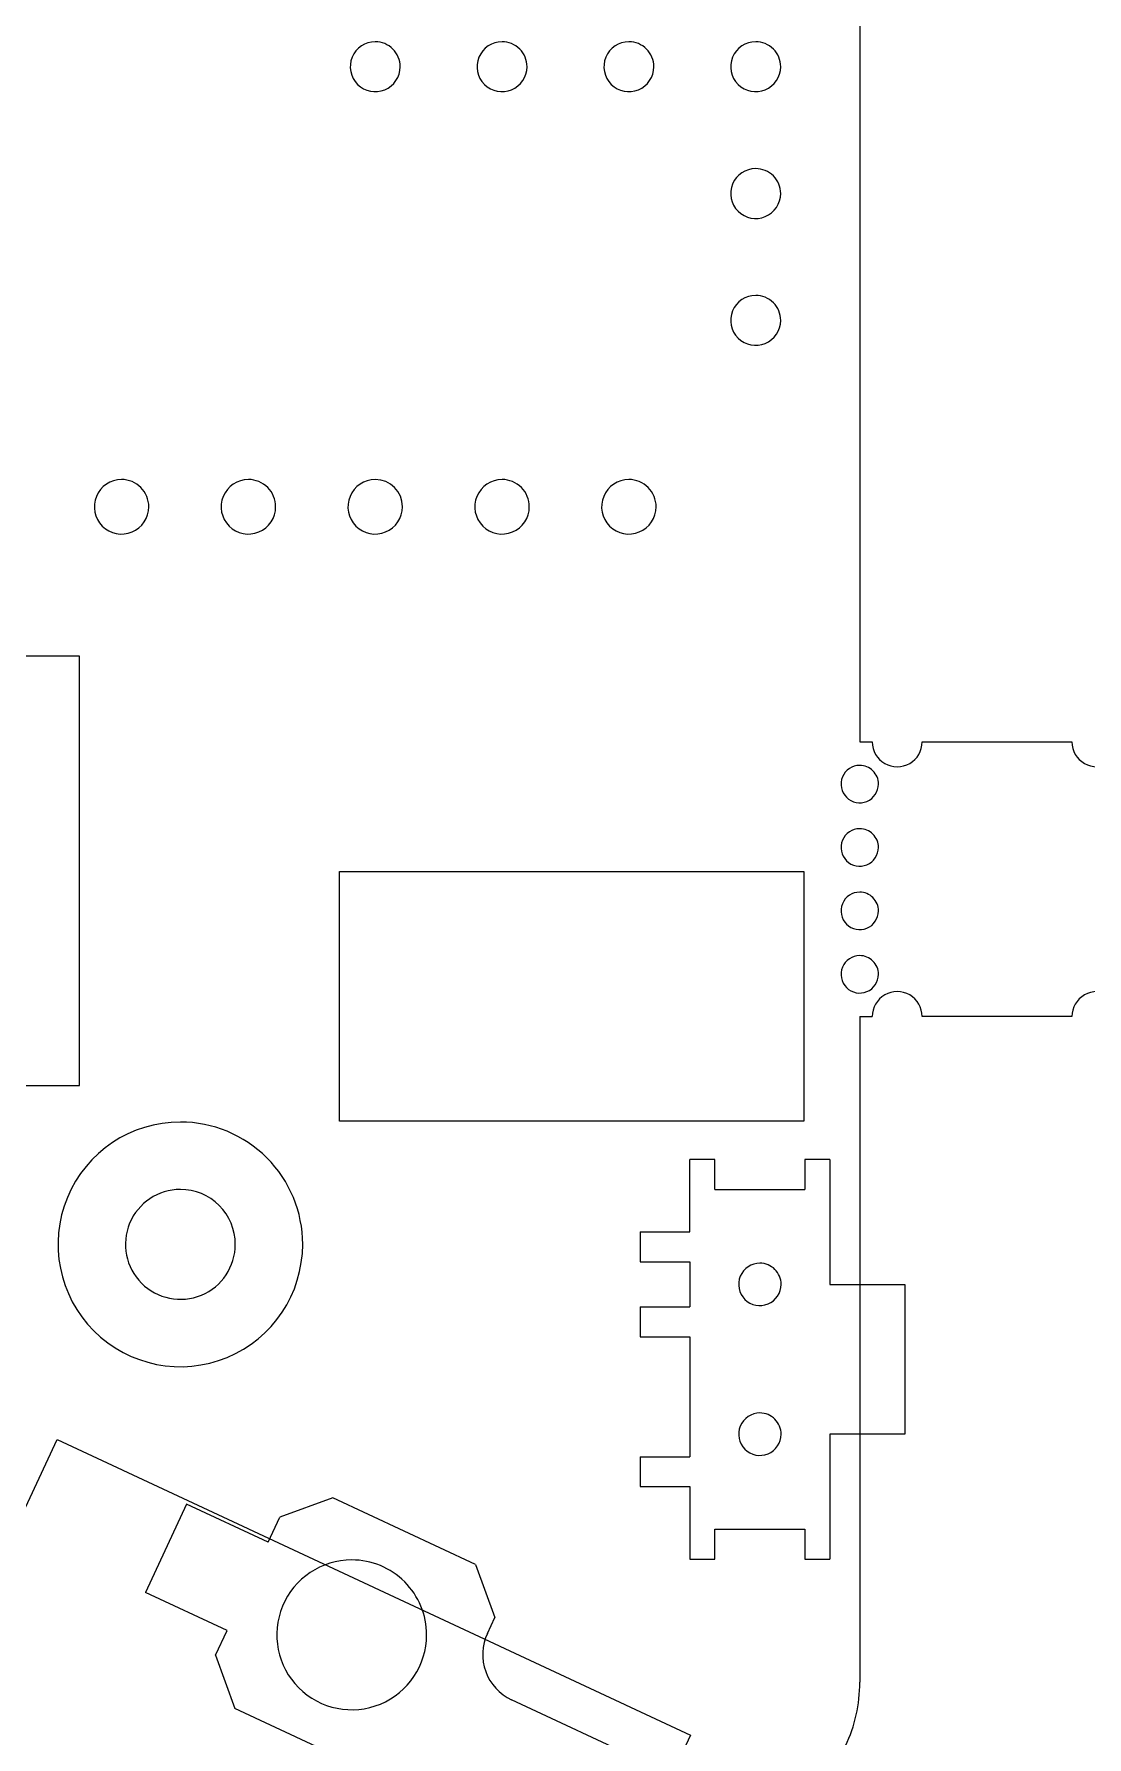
# Model space of a CAD drawing. Header units: millimetres. Extents: x 0 to 277, y 107 to 297.
# Drawn here: x 109.08 to 130.16, y 190.49 to 224.59 of the extents above; entities that cross this region are included whole.
import ezdxf

# ---------------------------------------------------------------- set-up
doc = ezdxf.new("R2010")
doc.units = ezdxf.units.MM
doc.layers.add('Layer_1', color=7, linetype='CONTINUOUS')

msp = doc.modelspace()

# ---------------------------------------------------------------- linework, layer by layer
at = {"layer": 'Layer_1', "color": 7}
for points in [[(125.6114, 250.7141), (125.6114, 210.4141)], [(103.0869, 212.1326), (103.0869, 203.5326), (109.9869, 203.5326)], [(109.9869, 212.1326), (103.0869, 212.1326)], [(109.9869, 203.5326), (109.9869, 212.1326)], [(125.6114, 210.4141), (125.8614, 210.4141)], [(126.8614, 210.4141), (129.8614, 210.4141)], [(115.1914, 207.8198), (124.4914, 207.8198)], [(115.1914, 202.8198), (115.1914, 207.8198)], [(124.4914, 207.8198), (124.4914, 202.8198), (115.1914, 202.8198)], [(125.6114, 204.9141), (125.6114, 191.5824)], [(125.6114, 204.9141), (125.8614, 204.9141)], [(129.8614, 204.9141), (126.8614, 204.9141)], [(122.2114, 200.5998), (122.2114, 202.0498)], [(122.7114, 202.0498), (122.2114, 202.0498)], [(122.7114, 201.4498), (122.7114, 202.0498)], [(124.5114, 202.0498), (124.5114, 201.4498)], [(125.0114, 202.0498), (124.5114, 202.0498)], [(125.0114, 202.0498), (125.0114, 199.5498), (126.5114, 199.5498)], [(122.7114, 201.4498), (124.5114, 201.4498)], [(121.2114, 200.5998), (121.2114, 199.9998)], [(121.2114, 200.5998), (122.2114, 200.5998)], [(121.2114, 199.9998), (122.2114, 199.9998)], [(122.2114, 199.9998), (122.2114, 199.0998)], [(126.5114, 199.5498), (126.5114, 196.5498), (125.0114, 196.5498)], [(121.2114, 199.0998), (121.2114, 198.4998)], [(121.2114, 199.0998), (122.2114, 199.0998)], [(121.2114, 198.4998), (122.2114, 198.4998)], [(122.2114, 198.4998), (122.2114, 196.0998)], [(125.0114, 196.5498), (125.0114, 194.0498)], [(121.2114, 196.0998), (121.2114, 195.4998)], [(121.2114, 196.0998), (122.2114, 196.0998)], [(121.2114, 195.4998), (122.2114, 195.4998)], [(122.2114, 195.4998), (122.2114, 194.0498), (122.7114, 194.0498)], [(112.1295, 195.1503), (111.3054, 193.383)], [(113.7645, 194.3879), (112.1295, 195.1503)], [(115.0601, 195.2734), (113.9969, 194.8864)], [(117.9149, 193.9421), (115.0601, 195.2734)], [(113.7645, 194.3879), (113.9969, 194.8864)], [(122.7114, 194.6498), (124.5114, 194.6498)], [(122.7114, 194.0498), (122.7114, 194.6498)], [(124.5114, 194.6498), (124.5114, 194.0498), (125.0114, 194.0498)], [(117.9149, 193.9421), (118.3019, 192.879)], [(112.9404, 192.6206), (111.3054, 193.383)], [(118.154, 192.5618), (118.3019, 192.879)], [(112.7079, 192.1222), (112.9404, 192.6206)], [(112.7079, 192.1222), (113.0949, 191.059)], [(114.7262, 190.2983), (113.0949, 191.059)], [(121.3566, 189.965), (118.6376, 191.2328)]]:
    msp.add_lwpolyline(points, dxfattribs=at)
for points in [[(115.9077, 224.434102)], [(115.9077, 224.434102)], [(115.9077, 224.434102)], [(118.4477, 224.434102)], [(118.4477, 224.434102)], [(118.4477, 224.434102)], [(120.9877, 224.434102)], [(120.9877, 224.434102)], [(120.9877, 224.434102)], [(123.5277, 224.434102)], [(123.5277, 224.434102)], [(123.5277, 224.434102)], [(123.5277, 221.894101)], [(123.5277, 221.894101)], [(123.5277, 221.894101)], [(123.5277, 219.3541)], [(123.5277, 219.3541)], [(123.5277, 219.3541)], [(110.8277, 215.667702)], [(110.8277, 215.667702)], [(110.8277, 215.667702)], [(113.3677, 215.667702)], [(113.3677, 215.667702)], [(113.3677, 215.667702)], [(115.9077, 215.667702)], [(115.9077, 215.667702)], [(115.9077, 215.667702)], [(118.4477, 215.667702)], [(118.4477, 215.667702)], [(118.4477, 215.667702)], [(120.9877, 215.667702)], [(120.9877, 215.667702)], [(120.9877, 215.667702)], [(125.61141, 209.944096)], [(125.61141, 209.944096)], [(125.61141, 209.944096)], [(125.61141, 208.6741)], [(125.61141, 208.6741)], [(125.61141, 208.6741)], [(125.61141, 207.404103)], [(125.61141, 207.404103)], [(125.61141, 207.404103)], [(125.61141, 206.1341)], [(125.61141, 206.1341)], [(125.61141, 206.1341)], [(112.0051, 202.8016)], [(112.0051, 201.4516)], [(112.0051, 201.4516)], [(112.0051, 201.4516)], [(123.61141, 199.9748)], [(123.61141, 199.9748)], [(123.61141, 199.9748)], [(123.61141, 196.9748)], [(123.61141, 196.9748)], [(123.61141, 196.9748)], [(122.2248, 190.5256), (116.3082, 177.8373), (103.6199, 183.7539), (109.5365, 196.4422)], [(115.4369, 194.0323)], [(115.4369, 194.0323)], [(115.4369, 194.0323)]]:
    msp.add_lwpolyline(points, close=True, dxfattribs=at)
for points in [[(115.9077, 224.434102), (115.705469, 224.434102), (115.523151, 224.312281), (115.44576, 224.125444)], [(115.9077, 224.434102), (115.705469, 224.434102), (115.523151, 224.312281), (115.44576, 224.125444)], [(115.9077, 224.434102), (115.705469, 224.434102), (115.523151, 224.312281), (115.44576, 224.125444)], [(116.261253, 224.287655), (116.167485, 224.381424), (116.040308, 224.434102), (115.9077, 224.434102)], [(116.261253, 224.287655), (116.167485, 224.381424), (116.040308, 224.434102), (115.9077, 224.434102)], [(116.261253, 224.287655), (116.167485, 224.381424), (116.040308, 224.434102), (115.9077, 224.434102)], [(118.4477, 224.434102), (118.245469, 224.434102), (118.063151, 224.312281), (117.98576, 224.125444)], [(118.4477, 224.434102), (118.245469, 224.434102), (118.063151, 224.312281), (117.98576, 224.125444)], [(118.4477, 224.434102), (118.245469, 224.434102), (118.063151, 224.312281), (117.98576, 224.125444)], [(118.801253, 224.287655), (118.707485, 224.381424), (118.580308, 224.434102), (118.4477, 224.434102)], [(118.801253, 224.287655), (118.707485, 224.381424), (118.580308, 224.434102), (118.4477, 224.434102)], [(118.801253, 224.287655), (118.707485, 224.381424), (118.580308, 224.434102), (118.4477, 224.434102)], [(120.9877, 224.434102), (120.785469, 224.434102), (120.603151, 224.312281), (120.52576, 224.125444)], [(120.9877, 224.434102), (120.785469, 224.434102), (120.603151, 224.312281), (120.52576, 224.125444)], [(120.9877, 224.434102), (120.785469, 224.434102), (120.603151, 224.312281), (120.52576, 224.125444)], [(121.341253, 224.287655), (121.247485, 224.381424), (121.120308, 224.434102), (120.9877, 224.434102)], [(121.341253, 224.287655), (121.247485, 224.381424), (121.120308, 224.434102), (120.9877, 224.434102)], [(121.341253, 224.287655), (121.247485, 224.381424), (121.120308, 224.434102), (120.9877, 224.434102)], [(123.5277, 224.434102), (123.325469, 224.434102), (123.143151, 224.312281), (123.06576, 224.125444)], [(123.5277, 224.434102), (123.325469, 224.434102), (123.143151, 224.312281), (123.06576, 224.125444)], [(123.5277, 224.434102), (123.325469, 224.434102), (123.143151, 224.312281), (123.06576, 224.125444)], [(123.881253, 224.287655), (123.787485, 224.381424), (123.660308, 224.434102), (123.5277, 224.434102)], [(123.881253, 224.287655), (123.787485, 224.381424), (123.660308, 224.434102), (123.5277, 224.434102)], [(123.881253, 224.287655), (123.787485, 224.381424), (123.660308, 224.434102), (123.5277, 224.434102)], [(115.44576, 224.125444), (115.36837, 223.938607), (115.411148, 223.723548), (115.554147, 223.580549)], [(115.44576, 224.125444), (115.36837, 223.938607), (115.411148, 223.723548), (115.554147, 223.580549)], [(115.44576, 224.125444), (115.36837, 223.938607), (115.411148, 223.723548), (115.554147, 223.580549)], [(116.4077, 223.934102), (116.4077, 224.06671), (116.355022, 224.193887), (116.261253, 224.287655)], [(116.4077, 223.934102), (116.4077, 224.06671), (116.355022, 224.193887), (116.261253, 224.287655)], [(116.4077, 223.934102), (116.4077, 224.06671), (116.355022, 224.193887), (116.261253, 224.287655)], [(117.98576, 224.125444), (117.90837, 223.938607), (117.951148, 223.723548), (118.094147, 223.580549)], [(117.98576, 224.125444), (117.90837, 223.938607), (117.951148, 223.723548), (118.094147, 223.580549)], [(117.98576, 224.125444), (117.90837, 223.938607), (117.951148, 223.723548), (118.094147, 223.580549)], [(118.9477, 223.934102), (118.9477, 224.06671), (118.895022, 224.193887), (118.801253, 224.287655)], [(118.9477, 223.934102), (118.9477, 224.06671), (118.895022, 224.193887), (118.801253, 224.287655)], [(118.9477, 223.934102), (118.9477, 224.06671), (118.895022, 224.193887), (118.801253, 224.287655)], [(120.52576, 224.125444), (120.44837, 223.938607), (120.491148, 223.723548), (120.634147, 223.580549)], [(120.52576, 224.125444), (120.44837, 223.938607), (120.491148, 223.723548), (120.634147, 223.580549)], [(120.52576, 224.125444), (120.44837, 223.938607), (120.491148, 223.723548), (120.634147, 223.580549)], [(121.4877, 223.934102), (121.4877, 224.06671), (121.435022, 224.193887), (121.341253, 224.287655)], [(121.4877, 223.934102), (121.4877, 224.06671), (121.435022, 224.193887), (121.341253, 224.287655)], [(121.4877, 223.934102), (121.4877, 224.06671), (121.435022, 224.193887), (121.341253, 224.287655)], [(123.06576, 224.125444), (122.98837, 223.938607), (123.031148, 223.723548), (123.174147, 223.580549)], [(123.06576, 224.125444), (122.98837, 223.938607), (123.031148, 223.723548), (123.174147, 223.580549)], [(123.06576, 224.125444), (122.98837, 223.938607), (123.031148, 223.723548), (123.174147, 223.580549)], [(124.0277, 223.934102), (124.0277, 224.06671), (123.975022, 224.193887), (123.881253, 224.287655)], [(124.0277, 223.934102), (124.0277, 224.06671), (123.975022, 224.193887), (123.881253, 224.287655)], [(124.0277, 223.934102), (124.0277, 224.06671), (123.975022, 224.193887), (123.881253, 224.287655)], [(116.099042, 223.472162), (116.285879, 223.549553), (116.4077, 223.731871), (116.4077, 223.934102)], [(116.099042, 223.472162), (116.285879, 223.549553), (116.4077, 223.731871), (116.4077, 223.934102)], [(116.099042, 223.472162), (116.285879, 223.549553), (116.4077, 223.731871), (116.4077, 223.934102)], [(118.639042, 223.472162), (118.825879, 223.549553), (118.9477, 223.731871), (118.9477, 223.934102)], [(118.639042, 223.472162), (118.825879, 223.549553), (118.9477, 223.731871), (118.9477, 223.934102)], [(118.639042, 223.472162), (118.825879, 223.549553), (118.9477, 223.731871), (118.9477, 223.934102)], [(121.179042, 223.472162), (121.365879, 223.549553), (121.4877, 223.731871), (121.4877, 223.934102)], [(121.179042, 223.472162), (121.365879, 223.549553), (121.4877, 223.731871), (121.4877, 223.934102)], [(121.179042, 223.472162), (121.365879, 223.549553), (121.4877, 223.731871), (121.4877, 223.934102)], [(123.719042, 223.472162), (123.905879, 223.549553), (124.0277, 223.731871), (124.0277, 223.934102)], [(123.719042, 223.472162), (123.905879, 223.549553), (124.0277, 223.731871), (124.0277, 223.934102)], [(123.719042, 223.472162), (123.905879, 223.549553), (124.0277, 223.731871), (124.0277, 223.934102)], [(115.554147, 223.580549), (115.697146, 223.43755), (115.912205, 223.394772), (116.099042, 223.472162)], [(115.554147, 223.580549), (115.697146, 223.43755), (115.912205, 223.394772), (116.099042, 223.472162)], [(115.554147, 223.580549), (115.697146, 223.43755), (115.912205, 223.394772), (116.099042, 223.472162)], [(118.094147, 223.580549), (118.237146, 223.43755), (118.452205, 223.394772), (118.639042, 223.472162)], [(118.094147, 223.580549), (118.237146, 223.43755), (118.452205, 223.394772), (118.639042, 223.472162)], [(118.094147, 223.580549), (118.237146, 223.43755), (118.452205, 223.394772), (118.639042, 223.472162)], [(120.634147, 223.580549), (120.777146, 223.43755), (120.992205, 223.394772), (121.179042, 223.472162)], [(120.634147, 223.580549), (120.777146, 223.43755), (120.992205, 223.394772), (121.179042, 223.472162)], [(120.634147, 223.580549), (120.777146, 223.43755), (120.992205, 223.394772), (121.179042, 223.472162)], [(123.174147, 223.580549), (123.317146, 223.43755), (123.532205, 223.394772), (123.719042, 223.472162)], [(123.174147, 223.580549), (123.317146, 223.43755), (123.532205, 223.394772), (123.719042, 223.472162)], [(123.174147, 223.580549), (123.317146, 223.43755), (123.532205, 223.394772), (123.719042, 223.472162)], [(123.5277, 221.894101), (123.325469, 221.894101), (123.143151, 221.77228), (123.06576, 221.585443)], [(123.5277, 221.894101), (123.325469, 221.894101), (123.143151, 221.77228), (123.06576, 221.585443)], [(123.5277, 221.894101), (123.325469, 221.894101), (123.143151, 221.77228), (123.06576, 221.585443)], [(123.881253, 221.747654), (123.787485, 221.841423), (123.660308, 221.894101), (123.5277, 221.894101)], [(123.881253, 221.747654), (123.787485, 221.841423), (123.660308, 221.894101), (123.5277, 221.894101)], [(123.881253, 221.747654), (123.787485, 221.841423), (123.660308, 221.894101), (123.5277, 221.894101)], [(124.0277, 221.394101), (124.0277, 221.526709), (123.975022, 221.653886), (123.881253, 221.747654)], [(124.0277, 221.394101), (124.0277, 221.526709), (123.975022, 221.653886), (123.881253, 221.747654)], [(124.0277, 221.394101), (124.0277, 221.526709), (123.975022, 221.653886), (123.881253, 221.747654)], [(123.06576, 221.585443), (122.98837, 221.398606), (123.031148, 221.183547), (123.174147, 221.040548)], [(123.06576, 221.585443), (122.98837, 221.398606), (123.031148, 221.183547), (123.174147, 221.040548)], [(123.06576, 221.585443), (122.98837, 221.398606), (123.031148, 221.183547), (123.174147, 221.040548)], [(123.719042, 220.932161), (123.905879, 221.009552), (124.0277, 221.19187), (124.0277, 221.394101)], [(123.719042, 220.932161), (123.905879, 221.009552), (124.0277, 221.19187), (124.0277, 221.394101)], [(123.719042, 220.932161), (123.905879, 221.009552), (124.0277, 221.19187), (124.0277, 221.394101)], [(123.174147, 221.040548), (123.317146, 220.897549), (123.532205, 220.854771), (123.719042, 220.932161)], [(123.174147, 221.040548), (123.317146, 220.897549), (123.532205, 220.854771), (123.719042, 220.932161)], [(123.174147, 221.040548), (123.317146, 220.897549), (123.532205, 220.854771), (123.719042, 220.932161)], [(123.5277, 219.3541), (123.325469, 219.3541), (123.143151, 219.232279), (123.06576, 219.045442)], [(123.5277, 219.3541), (123.325469, 219.3541), (123.143151, 219.232279), (123.06576, 219.045442)], [(123.5277, 219.3541), (123.325469, 219.3541), (123.143151, 219.232279), (123.06576, 219.045442)], [(123.881253, 219.207653), (123.787485, 219.301422), (123.660308, 219.3541), (123.5277, 219.3541)], [(123.881253, 219.207653), (123.787485, 219.301422), (123.660308, 219.3541), (123.5277, 219.3541)], [(123.881253, 219.207653), (123.787485, 219.301422), (123.660308, 219.3541), (123.5277, 219.3541)], [(123.06576, 219.045442), (122.98837, 218.858605), (123.031148, 218.643546), (123.174147, 218.500547)], [(123.06576, 219.045442), (122.98837, 218.858605), (123.031148, 218.643546), (123.174147, 218.500547)], [(123.06576, 219.045442), (122.98837, 218.858605), (123.031148, 218.643546), (123.174147, 218.500547)], [(124.0277, 218.8541), (124.0277, 218.986708), (123.975022, 219.113885), (123.881253, 219.207653)], [(124.0277, 218.8541), (124.0277, 218.986708), (123.975022, 219.113885), (123.881253, 219.207653)], [(124.0277, 218.8541), (124.0277, 218.986708), (123.975022, 219.113885), (123.881253, 219.207653)], [(123.719042, 218.39216), (123.905879, 218.469551), (124.0277, 218.651869), (124.0277, 218.8541)], [(123.719042, 218.39216), (123.905879, 218.469551), (124.0277, 218.651869), (124.0277, 218.8541)], [(123.719042, 218.39216), (123.905879, 218.469551), (124.0277, 218.651869), (124.0277, 218.8541)], [(123.174147, 218.500547), (123.317146, 218.357548), (123.532205, 218.31477), (123.719042, 218.39216)], [(123.174147, 218.500547), (123.317146, 218.357548), (123.532205, 218.31477), (123.719042, 218.39216)], [(123.174147, 218.500547), (123.317146, 218.357548), (123.532205, 218.31477), (123.719042, 218.39216)], [(110.8277, 215.667702), (110.606823, 215.667702), (110.407695, 215.534649), (110.323169, 215.330585)], [(110.8277, 215.667702), (110.606823, 215.667702), (110.407695, 215.534649), (110.323169, 215.330585)], [(110.8277, 215.667702), (110.606823, 215.667702), (110.407695, 215.534649), (110.323169, 215.330585)], [(111.213851, 215.507753), (111.111437, 215.610167), (110.972535, 215.667702), (110.8277, 215.667702)], [(111.213851, 215.507753), (111.111437, 215.610167), (110.972535, 215.667702), (110.8277, 215.667702)], [(111.213851, 215.507753), (111.111437, 215.610167), (110.972535, 215.667702), (110.8277, 215.667702)], [(113.3677, 215.667702), (113.146823, 215.667702), (112.947695, 215.534649), (112.863169, 215.330585)], [(113.3677, 215.667702), (113.146823, 215.667702), (112.947695, 215.534649), (112.863169, 215.330585)], [(113.3677, 215.667702), (113.146823, 215.667702), (112.947695, 215.534649), (112.863169, 215.330585)], [(113.753851, 215.507753), (113.651437, 215.610167), (113.512535, 215.667702), (113.3677, 215.667702)], [(113.753851, 215.507753), (113.651437, 215.610167), (113.512535, 215.667702), (113.3677, 215.667702)], [(113.753851, 215.507753), (113.651437, 215.610167), (113.512535, 215.667702), (113.3677, 215.667702)], [(115.9077, 215.667702), (115.686823, 215.667702), (115.487695, 215.534649), (115.403169, 215.330585)], [(115.9077, 215.667702), (115.686823, 215.667702), (115.487695, 215.534649), (115.403169, 215.330585)], [(115.9077, 215.667702), (115.686823, 215.667702), (115.487695, 215.534649), (115.403169, 215.330585)], [(116.4538, 215.121602), (116.4538, 215.423205), (116.209303, 215.667702), (115.9077, 215.667702)], [(116.4538, 215.121602), (116.4538, 215.423205), (116.209303, 215.667702), (115.9077, 215.667702)], [(116.4538, 215.121602), (116.4538, 215.423205), (116.209303, 215.667702), (115.9077, 215.667702)], [(118.4477, 215.667702), (118.226823, 215.667702), (118.027695, 215.534649), (117.943169, 215.330585)], [(118.4477, 215.667702), (118.226823, 215.667702), (118.027695, 215.534649), (117.943169, 215.330585)], [(118.4477, 215.667702), (118.226823, 215.667702), (118.027695, 215.534649), (117.943169, 215.330585)], [(118.833851, 215.507753), (118.731437, 215.610167), (118.592535, 215.667702), (118.4477, 215.667702)], [(118.833851, 215.507753), (118.731437, 215.610167), (118.592535, 215.667702), (118.4477, 215.667702)], [(118.833851, 215.507753), (118.731437, 215.610167), (118.592535, 215.667702), (118.4477, 215.667702)], [(120.9877, 215.667702), (120.766823, 215.667702), (120.567695, 215.534649), (120.483169, 215.330585)], [(120.9877, 215.667702), (120.766823, 215.667702), (120.567695, 215.534649), (120.483169, 215.330585)], [(120.9877, 215.667702), (120.766823, 215.667702), (120.567695, 215.534649), (120.483169, 215.330585)], [(121.373851, 215.507753), (121.271437, 215.610167), (121.132535, 215.667702), (120.9877, 215.667702)], [(121.373851, 215.507753), (121.271437, 215.610167), (121.132535, 215.667702), (120.9877, 215.667702)], [(121.373851, 215.507753), (121.271437, 215.610167), (121.132535, 215.667702), (120.9877, 215.667702)], [(110.323169, 215.330585), (110.238643, 215.126522), (110.285365, 214.891634), (110.441549, 214.735451)], [(110.323169, 215.330585), (110.238643, 215.126522), (110.285365, 214.891634), (110.441549, 214.735451)], [(110.323169, 215.330585), (110.238643, 215.126522), (110.285365, 214.891634), (110.441549, 214.735451)], [(111.3738, 215.121602), (111.3738, 215.266437), (111.316265, 215.405339), (111.213851, 215.507753)], [(111.3738, 215.121602), (111.3738, 215.266437), (111.316265, 215.405339), (111.213851, 215.507753)], [(111.3738, 215.121602), (111.3738, 215.266437), (111.316265, 215.405339), (111.213851, 215.507753)], [(112.863169, 215.330585), (112.778643, 215.126522), (112.825365, 214.891634), (112.981549, 214.735451)], [(112.863169, 215.330585), (112.778643, 215.126522), (112.825365, 214.891634), (112.981549, 214.735451)], [(112.863169, 215.330585), (112.778643, 215.126522), (112.825365, 214.891634), (112.981549, 214.735451)], [(113.9138, 215.121602), (113.9138, 215.266437), (113.856265, 215.405339), (113.753851, 215.507753)], [(113.9138, 215.121602), (113.9138, 215.266437), (113.856265, 215.405339), (113.753851, 215.507753)], [(113.9138, 215.121602), (113.9138, 215.266437), (113.856265, 215.405339), (113.753851, 215.507753)], [(115.403169, 215.330585), (115.318643, 215.126522), (115.365365, 214.891634), (115.521549, 214.735451)], [(115.403169, 215.330585), (115.318643, 215.126522), (115.365365, 214.891634), (115.521549, 214.735451)], [(115.403169, 215.330585), (115.318643, 215.126522), (115.365365, 214.891634), (115.521549, 214.735451)], [(117.943169, 215.330585), (117.858643, 215.126522), (117.905365, 214.891634), (118.061549, 214.735451)], [(117.943169, 215.330585), (117.858643, 215.126522), (117.905365, 214.891634), (118.061549, 214.735451)], [(117.943169, 215.330585), (117.858643, 215.126522), (117.905365, 214.891634), (118.061549, 214.735451)], [(118.9938, 215.121602), (118.9938, 215.266437), (118.936265, 215.405339), (118.833851, 215.507753)], [(118.9938, 215.121602), (118.9938, 215.266437), (118.936265, 215.405339), (118.833851, 215.507753)], [(118.9938, 215.121602), (118.9938, 215.266437), (118.936265, 215.405339), (118.833851, 215.507753)], [(120.483169, 215.330585), (120.398643, 215.126522), (120.445365, 214.891634), (120.601549, 214.735451)], [(120.483169, 215.330585), (120.398643, 215.126522), (120.445365, 214.891634), (120.601549, 214.735451)], [(120.483169, 215.330585), (120.398643, 215.126522), (120.445365, 214.891634), (120.601549, 214.735451)], [(121.5338, 215.121602), (121.5338, 215.266437), (121.476265, 215.405339), (121.373851, 215.507753)], [(121.5338, 215.121602), (121.5338, 215.266437), (121.476265, 215.405339), (121.373851, 215.507753)], [(121.5338, 215.121602), (121.5338, 215.266437), (121.476265, 215.405339), (121.373851, 215.507753)], [(111.036683, 214.617071), (111.240747, 214.701597), (111.3738, 214.900725), (111.3738, 215.121602)], [(111.036683, 214.617071), (111.240747, 214.701597), (111.3738, 214.900725), (111.3738, 215.121602)], [(111.036683, 214.617071), (111.240747, 214.701597), (111.3738, 214.900725), (111.3738, 215.121602)], [(113.576683, 214.617071), (113.780747, 214.701597), (113.9138, 214.900725), (113.9138, 215.121602)], [(113.576683, 214.617071), (113.780747, 214.701597), (113.9138, 214.900725), (113.9138, 215.121602)], [(113.576683, 214.617071), (113.780747, 214.701597), (113.9138, 214.900725), (113.9138, 215.121602)], [(116.116683, 214.617071), (116.320747, 214.701597), (116.4538, 214.900725), (116.4538, 215.121602)], [(116.116683, 214.617071), (116.320747, 214.701597), (116.4538, 214.900725), (116.4538, 215.121602)], [(116.116683, 214.617071), (116.320747, 214.701597), (116.4538, 214.900725), (116.4538, 215.121602)], [(118.656683, 214.617071), (118.860747, 214.701597), (118.9938, 214.900725), (118.9938, 215.121602)], [(118.656683, 214.617071), (118.860747, 214.701597), (118.9938, 214.900725), (118.9938, 215.121602)], [(118.656683, 214.617071), (118.860747, 214.701597), (118.9938, 214.900725), (118.9938, 215.121602)], [(121.196683, 214.617071), (121.400747, 214.701597), (121.5338, 214.900725), (121.5338, 215.121602)], [(121.196683, 214.617071), (121.400747, 214.701597), (121.5338, 214.900725), (121.5338, 215.121602)], [(121.196683, 214.617071), (121.400747, 214.701597), (121.5338, 214.900725), (121.5338, 215.121602)], [(110.441549, 214.735451), (110.597732, 214.579267), (110.83262, 214.532545), (111.036683, 214.617071)], [(110.441549, 214.735451), (110.597732, 214.579267), (110.83262, 214.532545), (111.036683, 214.617071)], [(110.441549, 214.735451), (110.597732, 214.579267), (110.83262, 214.532545), (111.036683, 214.617071)], [(112.981549, 214.735451), (113.137732, 214.579267), (113.37262, 214.532545), (113.576683, 214.617071)], [(112.981549, 214.735451), (113.137732, 214.579267), (113.37262, 214.532545), (113.576683, 214.617071)], [(112.981549, 214.735451), (113.137732, 214.579267), (113.37262, 214.532545), (113.576683, 214.617071)], [(115.521549, 214.735451), (115.677732, 214.579267), (115.91262, 214.532545), (116.116683, 214.617071)], [(115.521549, 214.735451), (115.677732, 214.579267), (115.91262, 214.532545), (116.116683, 214.617071)], [(115.521549, 214.735451), (115.677732, 214.579267), (115.91262, 214.532545), (116.116683, 214.617071)], [(118.061549, 214.735451), (118.217732, 214.579267), (118.45262, 214.532545), (118.656683, 214.617071)], [(118.061549, 214.735451), (118.217732, 214.579267), (118.45262, 214.532545), (118.656683, 214.617071)], [(118.061549, 214.735451), (118.217732, 214.579267), (118.45262, 214.532545), (118.656683, 214.617071)], [(120.601549, 214.735451), (120.757732, 214.579267), (120.99262, 214.532545), (121.196683, 214.617071)], [(120.601549, 214.735451), (120.757732, 214.579267), (120.99262, 214.532545), (121.196683, 214.617071)], [(120.601549, 214.735451), (120.757732, 214.579267), (120.99262, 214.532545), (121.196683, 214.617071)], [(125.8614, 210.4141), (125.8614, 210.235467), (125.956699, 210.070404), (126.1114, 209.981087)], [(126.6114, 209.981087), (126.766101, 210.070404), (126.8614, 210.235467), (126.8614, 210.4141)], [(129.8614, 210.4141), (129.8614, 210.235467), (129.956699, 210.070404), (130.1114, 209.981087)], [(125.61141, 209.944096), (125.459737, 209.944096), (125.322998, 209.85273), (125.264955, 209.712602)], [(125.61141, 209.944096), (125.459737, 209.944096), (125.322998, 209.85273), (125.264955, 209.712602)], [(125.61141, 209.944096), (125.459737, 209.944096), (125.322998, 209.85273), (125.264955, 209.712602)], [(125.876575, 209.834261), (125.806249, 209.904587), (125.710866, 209.944096), (125.61141, 209.944096)], [(125.876575, 209.834261), (125.806249, 209.904587), (125.710866, 209.944096), (125.61141, 209.944096)], [(125.876575, 209.834261), (125.806249, 209.904587), (125.710866, 209.944096), (125.61141, 209.944096)], [(125.98641, 209.569096), (125.98641, 209.668552), (125.946901, 209.763935), (125.876575, 209.834261)], [(125.98641, 209.569096), (125.98641, 209.668552), (125.946901, 209.763935), (125.876575, 209.834261)], [(125.98641, 209.569096), (125.98641, 209.668552), (125.946901, 209.763935), (125.876575, 209.834261)], [(126.1114, 209.981087), (126.266101, 209.891771), (126.456699, 209.891771), (126.6114, 209.981087)], [(130.1114, 209.981087), (130.266101, 209.891771), (130.456699, 209.891771), (130.6114, 209.981087)], [(125.264955, 209.712602), (125.206912, 209.572474), (125.238996, 209.41118), (125.346245, 209.303931)], [(125.264955, 209.712602), (125.206912, 209.572474), (125.238996, 209.41118), (125.346245, 209.303931)], [(125.264955, 209.712602), (125.206912, 209.572474), (125.238996, 209.41118), (125.346245, 209.303931)], [(125.754916, 209.222641), (125.895044, 209.280684), (125.98641, 209.417423), (125.98641, 209.569096)], [(125.754916, 209.222641), (125.895044, 209.280684), (125.98641, 209.417423), (125.98641, 209.569096)], [(125.754916, 209.222641), (125.895044, 209.280684), (125.98641, 209.417423), (125.98641, 209.569096)], [(125.346245, 209.303931), (125.453494, 209.196682), (125.614788, 209.164598), (125.754916, 209.222641)], [(125.346245, 209.303931), (125.453494, 209.196682), (125.614788, 209.164598), (125.754916, 209.222641)], [(125.346245, 209.303931), (125.453494, 209.196682), (125.614788, 209.164598), (125.754916, 209.222641)], [(125.264955, 208.442606), (125.206912, 208.302478), (125.238996, 208.141184), (125.346245, 208.033935)], [(125.264955, 208.442606), (125.206912, 208.302478), (125.238996, 208.141184), (125.346245, 208.033935)], [(125.264955, 208.442606), (125.206912, 208.302478), (125.238996, 208.141184), (125.346245, 208.033935)], [(125.61141, 208.6741), (125.459737, 208.6741), (125.322998, 208.582734), (125.264955, 208.442606)], [(125.61141, 208.6741), (125.459737, 208.6741), (125.322998, 208.582734), (125.264955, 208.442606)], [(125.61141, 208.6741), (125.459737, 208.6741), (125.322998, 208.582734), (125.264955, 208.442606)], [(125.876575, 208.564265), (125.806249, 208.634591), (125.710866, 208.6741), (125.61141, 208.6741)], [(125.876575, 208.564265), (125.806249, 208.634591), (125.710866, 208.6741), (125.61141, 208.6741)], [(125.876575, 208.564265), (125.806249, 208.634591), (125.710866, 208.6741), (125.61141, 208.6741)], [(125.98641, 208.2991), (125.98641, 208.398556), (125.946901, 208.493939), (125.876575, 208.564265)], [(125.98641, 208.2991), (125.98641, 208.398556), (125.946901, 208.493939), (125.876575, 208.564265)], [(125.98641, 208.2991), (125.98641, 208.398556), (125.946901, 208.493939), (125.876575, 208.564265)], [(125.346245, 208.033935), (125.453494, 207.926686), (125.614788, 207.894602), (125.754916, 207.952645)], [(125.346245, 208.033935), (125.453494, 207.926686), (125.614788, 207.894602), (125.754916, 207.952645)], [(125.346245, 208.033935), (125.453494, 207.926686), (125.614788, 207.894602), (125.754916, 207.952645)], [(125.754916, 207.952645), (125.895044, 208.010688), (125.98641, 208.147427), (125.98641, 208.2991)], [(125.754916, 207.952645), (125.895044, 208.010688), (125.98641, 208.147427), (125.98641, 208.2991)], [(125.754916, 207.952645), (125.895044, 208.010688), (125.98641, 208.147427), (125.98641, 208.2991)], [(125.61141, 207.404103), (125.459737, 207.404103), (125.322998, 207.312737), (125.264955, 207.172609)], [(125.61141, 207.404103), (125.459737, 207.404103), (125.322998, 207.312737), (125.264955, 207.172609)], [(125.61141, 207.404103), (125.459737, 207.404103), (125.322998, 207.312737), (125.264955, 207.172609)], [(125.876575, 207.294268), (125.806249, 207.364594), (125.710866, 207.404103), (125.61141, 207.404103)], [(125.876575, 207.294268), (125.806249, 207.364594), (125.710866, 207.404103), (125.61141, 207.404103)], [(125.876575, 207.294268), (125.806249, 207.364594), (125.710866, 207.404103), (125.61141, 207.404103)], [(125.264955, 207.172609), (125.206912, 207.032481), (125.238996, 206.871187), (125.346245, 206.763938)], [(125.264955, 207.172609), (125.206912, 207.032481), (125.238996, 206.871187), (125.346245, 206.763938)], [(125.264955, 207.172609), (125.206912, 207.032481), (125.238996, 206.871187), (125.346245, 206.763938)], [(125.754916, 206.682648), (125.895044, 206.740691), (125.98641, 206.87743), (125.98641, 207.029103)], [(125.754916, 206.682648), (125.895044, 206.740691), (125.98641, 206.87743), (125.98641, 207.029103)], [(125.754916, 206.682648), (125.895044, 206.740691), (125.98641, 206.87743), (125.98641, 207.029103)], [(125.98641, 207.029103), (125.98641, 207.128559), (125.946901, 207.223942), (125.876575, 207.294268)], [(125.98641, 207.029103), (125.98641, 207.128559), (125.946901, 207.223942), (125.876575, 207.294268)], [(125.98641, 207.029103), (125.98641, 207.128559), (125.946901, 207.223942), (125.876575, 207.294268)], [(125.346245, 206.763938), (125.453494, 206.656689), (125.614788, 206.624605), (125.754916, 206.682648)], [(125.346245, 206.763938), (125.453494, 206.656689), (125.614788, 206.624605), (125.754916, 206.682648)], [(125.346245, 206.763938), (125.453494, 206.656689), (125.614788, 206.624605), (125.754916, 206.682648)], [(125.61141, 206.1341), (125.459737, 206.1341), (125.322998, 206.042734), (125.264955, 205.902606)], [(125.61141, 206.1341), (125.459737, 206.1341), (125.322998, 206.042734), (125.264955, 205.902606)], [(125.61141, 206.1341), (125.459737, 206.1341), (125.322998, 206.042734), (125.264955, 205.902606)], [(125.876575, 206.024265), (125.806249, 206.094591), (125.710866, 206.1341), (125.61141, 206.1341)], [(125.876575, 206.024265), (125.806249, 206.094591), (125.710866, 206.1341), (125.61141, 206.1341)], [(125.876575, 206.024265), (125.806249, 206.094591), (125.710866, 206.1341), (125.61141, 206.1341)], [(125.98641, 205.7591), (125.98641, 205.858556), (125.946901, 205.953939), (125.876575, 206.024265)], [(125.98641, 205.7591), (125.98641, 205.858556), (125.946901, 205.953939), (125.876575, 206.024265)], [(125.98641, 205.7591), (125.98641, 205.858556), (125.946901, 205.953939), (125.876575, 206.024265)], [(125.264955, 205.902606), (125.206912, 205.762478), (125.238996, 205.601184), (125.346245, 205.493935)], [(125.264955, 205.902606), (125.206912, 205.762478), (125.238996, 205.601184), (125.346245, 205.493935)], [(125.264955, 205.902606), (125.206912, 205.762478), (125.238996, 205.601184), (125.346245, 205.493935)], [(125.754916, 205.412645), (125.895044, 205.470688), (125.98641, 205.607427), (125.98641, 205.7591)], [(125.754916, 205.412645), (125.895044, 205.470688), (125.98641, 205.607427), (125.98641, 205.7591)], [(125.754916, 205.412645), (125.895044, 205.470688), (125.98641, 205.607427), (125.98641, 205.7591)], [(125.346245, 205.493935), (125.453494, 205.386686), (125.614788, 205.354602), (125.754916, 205.412645)], [(125.346245, 205.493935), (125.453494, 205.386686), (125.614788, 205.354602), (125.754916, 205.412645)], [(125.346245, 205.493935), (125.453494, 205.386686), (125.614788, 205.354602), (125.754916, 205.412645)], [(126.1114, 205.347113), (125.956699, 205.257796), (125.8614, 205.092733), (125.8614, 204.9141)], [(126.6114, 205.347113), (126.456699, 205.436429), (126.266101, 205.436429), (126.1114, 205.347113)], [(126.8614, 204.9141), (126.8614, 205.092733), (126.766101, 205.257796), (126.6114, 205.347113)], [(130.1114, 205.347113), (129.956699, 205.257796), (129.8614, 205.092733), (129.8614, 204.9141)], [(130.6114, 205.347113), (130.456699, 205.436429), (130.266101, 205.436429), (130.1114, 205.347113)], [(112.0051, 202.8016), (111.014168, 202.8016), (110.120809, 202.204677), (109.741595, 201.289174)], [(113.737512, 202.084012), (113.278047, 202.543476), (112.65488, 202.8016), (112.0051, 202.8016)], [(114.4551, 200.3516), (114.4551, 201.00138), (114.196976, 201.624547), (113.737512, 202.084012)], [(109.741595, 201.289174), (109.362382, 200.373672), (109.571993, 199.319883), (110.272688, 198.619188)], [(112.0051, 201.4516), (111.560192, 201.4516), (111.159092, 201.183594), (110.988833, 200.772552)], [(112.0051, 201.4516), (111.560192, 201.4516), (111.159092, 201.183594), (110.988833, 200.772552)], [(112.0051, 201.4516), (111.560192, 201.4516), (111.159092, 201.183594), (110.988833, 200.772552)], [(112.782917, 201.129417), (112.576627, 201.335707), (112.296838, 201.4516), (112.0051, 201.4516)], [(112.782917, 201.129417), (112.576627, 201.335707), (112.296838, 201.4516), (112.0051, 201.4516)], [(112.782917, 201.129417), (112.576627, 201.335707), (112.296838, 201.4516), (112.0051, 201.4516)], [(113.1051, 200.3516), (113.1051, 200.643338), (112.989207, 200.923127), (112.782917, 201.129417)], [(113.1051, 200.3516), (113.1051, 200.643338), (112.989207, 200.923127), (112.782917, 201.129417)], [(113.1051, 200.3516), (113.1051, 200.643338), (112.989207, 200.923127), (112.782917, 201.129417)], [(110.988833, 200.772552), (110.818573, 200.36151), (110.912685, 199.88838), (111.227283, 199.573783)], [(110.988833, 200.772552), (110.818573, 200.36151), (110.912685, 199.88838), (111.227283, 199.573783)], [(110.988833, 200.772552), (110.818573, 200.36151), (110.912685, 199.88838), (111.227283, 199.573783)], [(112.426052, 199.335333), (112.837094, 199.505592), (113.1051, 199.906692), (113.1051, 200.3516)], [(112.426052, 199.335333), (112.837094, 199.505592), (113.1051, 199.906692), (113.1051, 200.3516)], [(112.426052, 199.335333), (112.837094, 199.505592), (113.1051, 199.906692), (113.1051, 200.3516)], [(112.942674, 198.088095), (113.858177, 198.467309), (114.4551, 199.360668), (114.4551, 200.3516)], [(123.61141, 199.9748), (123.439514, 199.9748), (123.284543, 199.871252), (123.218761, 199.71244)], [(123.61141, 199.9748), (123.439514, 199.9748), (123.284543, 199.871252), (123.218761, 199.71244)], [(123.61141, 199.9748), (123.439514, 199.9748), (123.284543, 199.871252), (123.218761, 199.71244)], [(123.91193, 199.85032), (123.832227, 199.930023), (123.724127, 199.9748), (123.61141, 199.9748)], [(123.91193, 199.85032), (123.832227, 199.930023), (123.724127, 199.9748), (123.61141, 199.9748)], [(123.91193, 199.85032), (123.832227, 199.930023), (123.724127, 199.9748), (123.61141, 199.9748)], [(124.03641, 199.5498), (124.03641, 199.662517), (123.991633, 199.770617), (123.91193, 199.85032)], [(124.03641, 199.5498), (124.03641, 199.662517), (123.991633, 199.770617), (123.91193, 199.85032)], [(124.03641, 199.5498), (124.03641, 199.662517), (123.991633, 199.770617), (123.91193, 199.85032)], [(111.227283, 199.573783), (111.54188, 199.259185), (112.01501, 199.165073), (112.426052, 199.335333)], [(111.227283, 199.573783), (111.54188, 199.259185), (112.01501, 199.165073), (112.426052, 199.335333)], [(111.227283, 199.573783), (111.54188, 199.259185), (112.01501, 199.165073), (112.426052, 199.335333)], [(123.218761, 199.71244), (123.152979, 199.553629), (123.18934, 199.370829), (123.31089, 199.24928)], [(123.218761, 199.71244), (123.152979, 199.553629), (123.18934, 199.370829), (123.31089, 199.24928)], [(123.218761, 199.71244), (123.152979, 199.553629), (123.18934, 199.370829), (123.31089, 199.24928)], [(123.77405, 199.157151), (123.932862, 199.222933), (124.03641, 199.377904), (124.03641, 199.5498)], [(123.77405, 199.157151), (123.932862, 199.222933), (124.03641, 199.377904), (124.03641, 199.5498)], [(123.77405, 199.157151), (123.932862, 199.222933), (124.03641, 199.377904), (124.03641, 199.5498)], [(123.31089, 199.24928), (123.432439, 199.12773), (123.615239, 199.091369), (123.77405, 199.157151)], [(123.31089, 199.24928), (123.432439, 199.12773), (123.615239, 199.091369), (123.77405, 199.157151)], [(123.31089, 199.24928), (123.432439, 199.12773), (123.615239, 199.091369), (123.77405, 199.157151)], [(110.272688, 198.619188), (110.973383, 197.918493), (112.027172, 197.708882), (112.942674, 198.088095)], [(123.61141, 196.9748), (123.439514, 196.9748), (123.284543, 196.871252), (123.218761, 196.71244)], [(123.61141, 196.9748), (123.439514, 196.9748), (123.284543, 196.871252), (123.218761, 196.71244)], [(123.61141, 196.9748), (123.439514, 196.9748), (123.284543, 196.871252), (123.218761, 196.71244)], [(123.91193, 196.85032), (123.832227, 196.930023), (123.724127, 196.9748), (123.61141, 196.9748)], [(123.91193, 196.85032), (123.832227, 196.930023), (123.724127, 196.9748), (123.61141, 196.9748)], [(123.91193, 196.85032), (123.832227, 196.930023), (123.724127, 196.9748), (123.61141, 196.9748)], [(124.03641, 196.5498), (124.03641, 196.662517), (123.991633, 196.770617), (123.91193, 196.85032)], [(124.03641, 196.5498), (124.03641, 196.662517), (123.991633, 196.770617), (123.91193, 196.85032)], [(124.03641, 196.5498), (124.03641, 196.662517), (123.991633, 196.770617), (123.91193, 196.85032)], [(123.218761, 196.71244), (123.152979, 196.553629), (123.18934, 196.370829), (123.31089, 196.24928)], [(123.218761, 196.71244), (123.152979, 196.553629), (123.18934, 196.370829), (123.31089, 196.24928)], [(123.218761, 196.71244), (123.152979, 196.553629), (123.18934, 196.370829), (123.31089, 196.24928)], [(123.77405, 196.157151), (123.932862, 196.222933), (124.03641, 196.377904), (124.03641, 196.5498)], [(123.77405, 196.157151), (123.932862, 196.222933), (124.03641, 196.377904), (124.03641, 196.5498)], [(123.77405, 196.157151), (123.932862, 196.222933), (124.03641, 196.377904), (124.03641, 196.5498)], [(123.31089, 196.24928), (123.432439, 196.12773), (123.615239, 196.091369), (123.77405, 196.157151)], [(123.31089, 196.24928), (123.432439, 196.12773), (123.615239, 196.091369), (123.77405, 196.157151)], [(123.31089, 196.24928), (123.432439, 196.12773), (123.615239, 196.091369), (123.77405, 196.157151)], [(115.4369, 194.0323), (114.830207, 194.0323), (114.283252, 193.666837), (114.051081, 193.106325)], [(115.4369, 194.0323), (114.830207, 194.0323), (114.283252, 193.666837), (114.051081, 193.106325)], [(115.4369, 194.0323), (114.830207, 194.0323), (114.283252, 193.666837), (114.051081, 193.106325)], [(116.49756, 193.59296), (116.216256, 193.874265), (115.834725, 194.0323), (115.4369, 194.0323)], [(116.49756, 193.59296), (116.216256, 193.874265), (115.834725, 194.0323), (115.4369, 194.0323)], [(116.49756, 193.59296), (116.216256, 193.874265), (115.834725, 194.0323), (115.4369, 194.0323)], [(116.9369, 192.5323), (116.9369, 192.930125), (116.778865, 193.311656), (116.49756, 193.59296)], [(116.9369, 192.5323), (116.9369, 192.930125), (116.778865, 193.311656), (116.49756, 193.59296)], [(116.9369, 192.5323), (116.9369, 192.930125), (116.778865, 193.311656), (116.49756, 193.59296)], [(114.051081, 193.106325), (113.818909, 192.545814), (113.947243, 191.900637), (114.37624, 191.47164)], [(114.051081, 193.106325), (113.818909, 192.545814), (113.947243, 191.900637), (114.37624, 191.47164)], [(114.051081, 193.106325), (113.818909, 192.545814), (113.947243, 191.900637), (114.37624, 191.47164)], [(116.010925, 191.146481), (116.571437, 191.378652), (116.9369, 191.925607), (116.9369, 192.5323)], [(116.010925, 191.146481), (116.571437, 191.378652), (116.9369, 191.925607), (116.9369, 192.5323)], [(116.010925, 191.146481), (116.571437, 191.378652), (116.9369, 191.925607), (116.9369, 192.5323)], [(118.154, 192.5618), (118.041885, 192.321435), (118.029851, 192.046377), (118.120544, 191.797139)], [(118.120544, 191.797139), (118.211238, 191.547901), (118.397229, 191.344901), (118.6376, 191.2328)], [(114.37624, 191.47164), (114.805237, 191.042643), (115.450414, 190.914309), (116.010925, 191.146481)], [(114.37624, 191.47164), (114.805237, 191.042643), (115.450414, 190.914309), (116.010925, 191.146481)], [(114.37624, 191.47164), (114.805237, 191.042643), (115.450414, 190.914309), (116.010925, 191.146481)], [(125.3277, 190.3091), (125.514519, 190.707586), (125.611376, 191.142295), (125.6114, 191.5824)]]:
    msp.add_open_spline(points, degree=3, dxfattribs=at)

doc.saveas('drawing.dxf')
